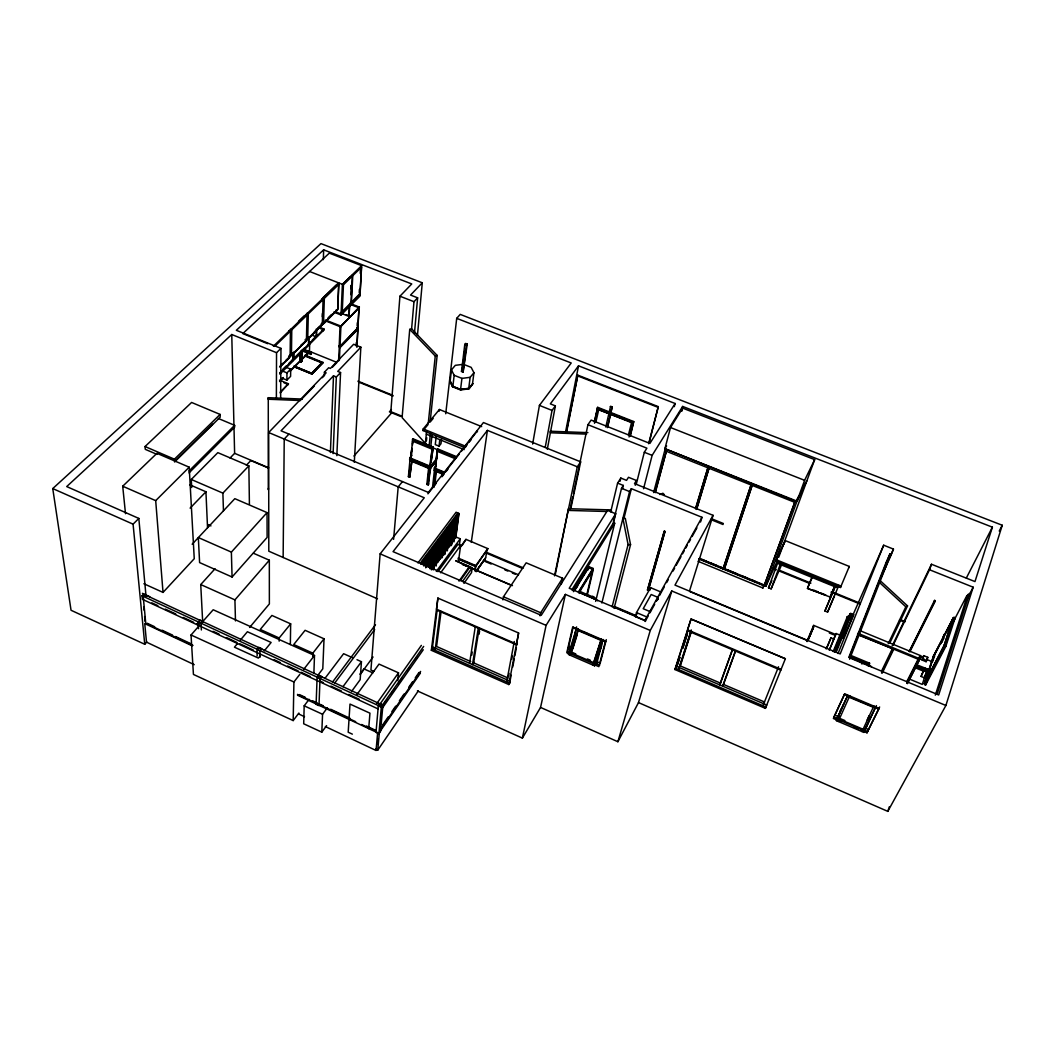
<?xml version="1.0" encoding="UTF-8"?>
<svg xmlns="http://www.w3.org/2000/svg" width="1055" height="1055" viewBox="0 0 1055 1055"><rect width="100%" height="100%" fill="white"/><g stroke="black" fill="none" stroke-linecap="round" stroke-linejoin="round"><path stroke-width="1.5" d="M276.37 398.685L276.542 352.7L280.973 348.387L236.333 330.294L323.648 249.837L411.753 283.953L399.937 296.218L390.825 411.661L402.417 416.395M280.643 397.616L280.973 348.387M279.166 641.163L279.179 637.985L290.666 623.848L271.9 615.447L260.255 629.453L279.179 637.985M283.136 557.488L284.23 439.051L288.912 434.106M281.975 378.099L286.894 380.117L286.96 372.877L290.692 369.145L285.773 367.14M280.195 392.974L288.437 383.769L279.496 380.103M289.4 357.711L288.899 357.065L289.4 357.711L280.643 366.375M288.951 330.571L290.428 331.165L290.112 356.603L288.661 356.023M290.692 369.145L290.6 376.371L286.894 380.117M305.541 314.561L307.005 315.142L291.773 329.859L291.444 355.298L289.993 354.704M280.142 373.285L292.749 360.718L292.855 352.818M293.25 352.766L293.158 359.096L294.121 359.293M294.147 351.539L294.029 359.452L308.495 345.038L308.693 337.165M290.349 644.539L290.666 623.848M299.871 353.57L299.726 361.496L301.123 362.063L301.967 361.219L302.192 350.128M198.419 626.591L191.034 635.005L193.434 674.435L293.185 720.591L293.91 681.978L299.791 674.409M301.123 362.063L301.348 350.972M291.932 355.192L305.739 341.095L300.649 345.447M307.005 315.142L306.425 340.449L305.001 339.881M321.643 299.027L323.081 299.594L308.311 313.876L307.717 339.183L306.293 338.602M308.627 345.17L308.825 337.244M309.471 351.473L309.722 341.622M309.761 351.579L290.217 370.595M301.4 350.603L310.816 354.414L311.568 352.396L303.51 349.139M311.568 352.396L310.816 354.414M311.713 373.325L294.174 366.125L311.713 373.325L322.171 362.538L311.607 373.285M309.115 699.32L304.183 705.835L303.695 723.783L321.801 732.157L326.602 725.603M316.329 329.015L316.104 336.809L311.832 335.094M316.606 336.308L316.79 330.07M323.344 259.636L323.648 249.837M308.192 339.103L321.59 325.388L314.403 331.824M322.316 316.685L322.408 313.533M323.081 299.594L322.276 324.782L320.852 324.215M322.79 330.347L322.764 331.31L321.59 330.835M337.284 283.927L338.695 284.481L324.347 298.367L323.516 323.542L322.105 322.975M312.742 656.316L312.847 653.164L324.03 638.789L305.093 630.31L293.738 644.539L312.847 653.164M279.786 374.129L323.925 329.938L323.951 328.989L319.705 327.287M323.199 362.485L311.977 373.998L293.831 366.599L311.977 374.077L323.199 362.564L305.212 355.192M313.889 673.209L314.495 655.458L213.189 609.764L201.03 623.492L201.373 629.967M324.32 375.409L324.426 372.151L328.698 367.733L330.4 368.419L353.636 344.286L360.85 347.174L354.295 462.314M317.107 677.455L316.104 704.318L318.979 705.624L320.034 678.787L321.749 676.532L318.821 675.2L317.107 677.455L320.034 678.787M330.4 452.529L333.499 375.831L336.334 376.991L340.567 372.534L337.732 371.4L360.85 347.174M336.202 310.605L336.242 309.801M306.979 339.525L337.007 310.144L323.977 323.476M324.03 638.789L322.79 668.83L317.819 675.345M337.666 309.537L338.695 284.481M333.103 453.65L336.334 376.991M321.801 732.157L322.566 714.275L327.419 707.707M268.392 488.228L268.326 489.771L268.273 397.695L302.363 399.067M338.55 361.1L339.328 346.594L340.013 347.003L357.856 328.685L357.012 328.356M340.066 325.771L339.209 345.644L340.066 345.987M357.816 327.736L356.972 327.406L357.909 327.67L339.723 346.792L357.777 328.25L358.977 307.915L358.133 307.585M325.309 320.799L340.528 326.852L359.373 307.097L350.379 303.55M333.736 312.095L341.042 314.997L342.387 284.336L361.641 265.649L329.331 253.134L242.782 333.591L267.68 343.679M339.394 360.137L340.936 326.114L325.349 320.008M339.301 347.187L340.145 347.53L338.906 345.935L339.75 346.277M341.187 312.742L359.082 294.49M351.46 275.79L352.317 276.133L343.455 284.758L342.229 312.346L341.372 312.003M336.835 455.654L340.567 372.534M268.273 397.695L268.194 399.238L300.701 400.531M341.358 313.388L348.862 316.355L349.403 305.33M348.862 316.355L349.891 304.842M350.827 288.74L350.985 285.496M350.946 294.78L351.421 285.074M352.317 276.133L350.972 303.642L350.115 303.299M360.625 266.902L361.483 267.231L352.766 275.698L351.394 303.207L350.55 302.864M356.076 345.895L356.247 342.704M357.157 325.81L357.315 322.777M359.228 292.71L359.399 289.479M360.269 273.351L360.441 270.12M356.893 346.225L357.856 328.685M356.893 347.359L359.03 307.849L340.884 326.166M341.662 312.926L359.979 294.648L361.483 267.231M340.528 326.852L359.373 307.097M361.641 265.649L359.979 296.099L341.042 314.997M356.986 659.705L361.443 661.709L360.164 679.697L351.526 691.5M324.426 372.151L326.14 372.837L268.656 432.524L424.268 497.762L380.143 553.862L370.925 670.057L373.932 671.402M368.683 728.741L369.949 713.18L349.996 704.081L348.19 732.223L352.357 734.148M430.269 420.694L437.152 355.416L411.608 328.804L409.736 329.384L402.087 417.595L426.075 444.181M378.323 705.887L376.002 732.407L378.916 733.739L380.512 731.432L382.939 704.925L379.958 703.58L378.323 705.887L381.303 707.246L378.916 733.739M411.569 329.292L413.982 301.69L417.635 297.827L410.553 295.07L422.277 282.78L320.971 243.626L52.75 488.571L71.041 610.265L144.746 644.275L146.83 641.981M393.581 539.356L398.197 486.83L402.469 481.594M414.43 333.512L417.635 297.827M377.716 743.907L378.152 739.08M375.58 749.103L377.769 750.118L379.365 732.421L420.404 673.103M417.464 335.266L422.277 282.78M411.806 455.364L409.802 457.791L409.617 459.835L430.176 468.354L436.058 461.009M409.736 477.256L411.991 460.283L409.736 477.256L408.391 476.689L409.986 459.782L430.044 468.09L428.211 484.957L426.853 484.39L428.581 468.341M431.601 448.968L412.281 441.016L412.94 440.238L432.247 448.177L429.688 466.679L410.593 458.767L412.901 438.735L433.223 447.083L431.073 462.235L433.223 447.083M409.419 472.587L409.868 467.761M411.978 448.401L410.949 453.914M412.439 443.562L412.901 438.735M411.397 456.367L412.017 449.918M412.479 445.078L412.94 440.238M397.709 680.646L398.5 672.826L379.009 664.096L356.775 694.744M464.582 447.557L423.055 430.572L423.226 428.923L439.421 409.498L481.673 426.602M425.257 444.392L426.602 431.403M426.418 440.924L426.761 437.654M428.29 422.963L435.267 356.036L409.736 329.384M429.108 445.975L430.466 433.223M430.757 446.74L431.957 435.583M428.264 477.084L428.778 472.271M430.321 465.875L432.247 448.177M430.176 468.354L430.387 466.323L437.271 457.751M428.211 484.957L430.664 468.024L429.306 467.457M436.163 436.638L435.28 444.59L439.051 446.133L440.977 443.759L441.531 438.986M457.079 518.058L458.173 518.519L423.503 564.952L458.292 517.649L457.197 517.187L422.369 564.465L431.047 552.86M439.236 411.134L439.421 409.498M436.282 465.492L434.33 467.945L434.106 469.976L442.968 473.655M423.952 566.139L424.677 559.664L423.279 559.071L421.512 561.418L422.91 562.012L424.677 559.664M456.71 456.736L437.706 448.929L435.517 464.068L436.084 463.369M433.658 482.676L434.198 477.875M434.726 473.062L435.095 469.844L434.383 470.741L443.034 474.328M455.694 457.817L437.72 450.432L437.073 451.224L435.095 468.921L443.97 472.587M424.558 565.322L425.284 558.847L427.024 556.526L425.64 555.932L423.899 558.253L425.284 558.847M436.625 458.556L437.706 448.929M435.728 468.117L436.269 463.29M436.638 460.072L437.363 453.65M433.948 487.357L435.755 471.308M434.831 484.852L436.467 470.425M439.051 446.133L439.777 439.777M425.745 567.841L427.024 556.526M426.365 567.01L427.644 555.695L429.385 553.374L428 552.78L426.26 555.101L427.644 555.695M427.895 566.311L429.385 553.374M445.724 413.758L456.71 318.346L460.217 314.39L1002.25 525.258L945.887 705.479L887.809 811.374L638.499 702.59L671.784 590.985L945.887 705.479M428.317 567.115L429.992 552.569L431.719 550.262L430.335 549.668L428.607 551.976L429.992 552.569M461.839 364.502L455.312 365.333L451.448 369.883L450.169 380.908L452.872 386.328L460.573 389.414L468.737 388.319L472.521 383.73L473.946 372.731L471.163 367.351L463.475 364.305M429.649 568.052L431.719 550.262M430.071 568.843L432.326 549.444L434.053 547.149L432.669 546.556L430.941 548.851L432.326 549.444M452.569 386.789L449.839 380.776L452.569 386.789L460.507 389.968L468.921 388.847L472.864 383.677L468.921 388.847M431.376 569.792L434.053 547.149M452.872 386.328L454.164 375.303L451.448 369.883M431.983 568.988L434.647 546.345L436.361 544.05L434.99 543.47L433.262 545.765L434.647 546.345M433.289 569.924L436.361 544.05M433.869 569.12L436.968 543.259L438.669 540.978L437.284 540.397L435.583 542.666L436.968 543.259M435.741 565.229L438.669 540.978M436.15 566.047L439.276 540.173L440.964 537.918L439.592 537.338L437.891 539.593L439.276 540.173M438.01 562.17L440.964 537.918M461.497 371.452L464.793 344.378L465.611 343.429L467.26 344.075L463.105 372.099L461.497 371.452L462.683 367.311M438.59 561.365L441.557 537.127L443.245 534.872L441.874 534.292L440.186 536.547L441.557 537.127M463.277 362.538L463.659 359.346M464.253 354.572L464.635 351.394M460.507 389.968L461.932 378.389L454.164 375.303M463.105 372.099L466.442 345.025L467.26 344.075M440.252 559.124L443.245 534.872M440.845 558.319L443.839 534.081L445.513 531.839L444.142 531.258L442.467 533.5L443.839 534.081M442.296 557.699L445.513 531.839M510.343 682.071L508.8 684.537L431.35 650.302L437.878 598.08L518.638 633L516.541 644.064L436.533 609.223L437.944 598M443.074 555.286L446.107 531.047L447.782 528.819L446.41 528.239L444.735 530.467L446.107 531.047M437.192 609.605L432.247 649.023L509.618 683.218L511.161 675.134M444.524 554.666L447.782 528.819M445.105 553.888L448.362 528.028L450.023 525.812L448.665 525.245L447.004 527.46L448.362 528.028M446.938 550.051L450.023 525.812M447.32 550.881L450.617 525.021L452.265 522.818L450.907 522.251L449.259 524.454L450.617 525.021M435.122 650.289L440.172 610.898M468.737 388.319L470.148 377.321L473.946 372.731M449.153 547.057L452.265 522.818M441.096 611.425L436.585 646.491L470.715 661.551M449.72 546.279L452.846 522.04L454.494 519.851L453.136 519.271L451.487 521.473L452.846 522.04M451.144 545.686L454.494 519.851M451.711 544.908L455.074 519.073L456.723 516.884L455.364 516.317L453.716 518.493L455.074 519.073M453.545 541.11L456.723 516.884M453.887 541.953L457.29 516.119L458.925 513.93L457.58 513.363L455.931 515.539L457.29 516.119M455.602 537.602L458.806 513.389L456.09 512.242L417.978 562.922M455.72 538.155L458.925 513.93M459.387 545.105L460.244 538.775L455.971 536.969L431.943 569.542M458.45 561.484L460.653 545.395L457.976 544.261L437.944 571.639M477.308 431.785L477.427 430.875L465.308 446.291M458.028 559.084L475.739 566.627L487.885 548.64L465.98 539.369L462.077 545.554M471.269 542.389L487.41 430.387L577.296 466.785L580.659 461.839L483.441 422.554L428.145 492.725M455.839 560.944L469.277 566.68L469.04 568.315L460.653 580.131M456.024 560.825L472.231 567.748L471.506 572.641L463.936 583.375M474.737 570.874L475.462 566.034L487.885 548.64M475.291 570.359L475.884 565.625L458.16 558.069M485.115 558.609L476.253 571.573M476.016 571.586L485.696 557.818L486.948 549.774M469.567 663.292L475.264 626.868M471.717 655.221L472.218 652.056M478.271 628.187L472.495 664.584L474.025 662.263M479.194 628.015L473.642 662.843L508.167 678.075M479.089 634.2L479.603 631.035M502.919 599.873L503.459 596.774L526.168 562.829L562.579 578.219L561.247 584.365M532.643 444.05L539.422 405.397L571.217 362.986L456.71 318.346M545.211 447.399L552.029 410.421L555.378 405.872L550.341 403.867L578.522 365.834L675.134 403.498L674.303 406.65M547.308 449.259L555.378 405.872M506.677 681.912L514.273 641.493M508.47 676.506L509.064 673.367M511.728 659.204L512.321 656.065M508.8 684.537L518.585 633.092M512.704 667.063L514.247 658.979M514.866 655.748L516.409 647.665M517.332 642.825L516.91 645.014L437.113 610.252M565.691 431.297L578.522 365.834M566.364 431.759L577.824 375.158L658.294 406.637L649.049 443.087M566.482 432.735L577.824 375.158M540.054 615.83L540.688 612.757L562.579 578.219M554.534 575.859L577.296 466.785M555.233 574.843L568.421 508.708L611.201 509.908L611.531 511.622M570.122 509.539L572.812 496.734M573.485 493.542L579.195 466.323M579.868 463.119L587.925 424.703L591.143 420.088L649.906 443.417L675.134 403.498M417.411 690.946L522.383 738.118L546.081 625.351L565.388 594.4L650.249 630.455L617.9 741.731L540.556 707.43L565.388 594.4M570.887 508.325L580.659 461.839M594.268 421.96L597.684 407.322L633.752 421.565L630.402 435.557M594.677 421.367L597.684 407.322M594.519 423.266L597.974 408.193L597.512 409.261L632.723 422.514L597.644 408.654M595.178 421.248L597.539 410.303M595.851 422.106L598.844 409.195M605.794 427.024L610.581 406.254L612.177 406.887L607.614 427.275M607.364 427.657L612.177 406.887M579.116 593.213L580.421 589.086L579.604 593.424M580.065 593.042L580.804 589.851L593.253 569.595L588.664 567.669L588.888 566.68L593.002 568.394L587.108 593.385M573.195 627.118L567.59 651.357L570.557 652.649M587.767 570.241L588.519 567.036L589.837 567.59L589.283 568.487M573.036 642.047L576.584 626.894M587.213 595.191L593.253 569.595M628.411 435.042L631.681 422.171M610.753 511.82L617.597 483.111L620.828 478.06L626.538 480.368L628.49 477.282L636.455 480.5L635.255 485.274M629.044 436.981L632.829 421.96L629.73 434.963M630.006 436.163L633.752 421.565M620.063 481.251L620.828 478.06M613.417 521.777L621.527 488.307L623.334 485.445L617.597 483.111M612.995 524.928L615.698 513.772L607.548 510.422L541.241 615.316L393.053 551.646L487.41 430.387M622.569 488.623L623.334 485.445M595.653 601.39L614.696 523.201L613.522 522.726L571.823 589.864M601.864 603.012L629.558 491.564L631.352 488.689L701.984 517.293L700.546 522.014M623.808 518.928L631.352 488.689M636.31 484.034L644.315 452.252L646.886 448.177L587.925 424.703M648.654 443.733L658.294 406.637M596.668 663.964L602.84 639.844M612.124 606.783L628.094 544.591L622.912 518.308L625.312 518.374L630.547 544.644L614.05 608.419M643.55 488.716L652.135 455.364L682.664 406.439L992.386 527.17L974.978 581.582L931.486 564.254L892.213 645.805M600.044 663.753L606.282 639.647M664.901 448.718L670.518 427.539L682.625 408.114L814.684 459.624L807.022 480.394L796.973 501.165L664.901 448.718L666.615 445.922M653.612 492.579L665.375 448.243M665.454 448.929L796.195 501.534L797.633 498.58M655.142 492.105L666.641 450.182L655.313 492.685M681.398 411.173L682.664 406.439M681.807 411.12L682.625 408.114M645.568 620.933L635.4 616.634L636.508 612.599L650.553 587.661L661.169 592.106M647.467 590.062L664.294 531.14L664.993 531.43L648.772 589.191L647.467 590.062L664.294 531.14M648.126 590.352L664.993 531.43M649.788 590.352L650.553 587.661M657.608 599.807L657.938 598.673L657.344 599.754M695.535 508.418L708.221 466.692L695.641 508.972M696.59 508.853L709.316 467.128L696.696 509.407M576.571 628.081L568.381 654.443L594.624 665.824L601.68 645.752M569.449 652.953L573.3 640.57M570.175 655.221L578.377 628.859M578.417 629.73L571.19 652.913L593.846 662.725L600.836 641.11M572.694 649.089L577.045 635.15M689.548 590.853L713.061 515.328L634.53 483.599L636.455 480.5M674.897 669.529L690.999 619.087L785.355 658.782L765.376 708.353L674.897 669.529L677.943 663.595M688.203 628.648L675.556 668.263L765.956 707.035M677.297 664.861L679.737 657.252M682.651 648.1L687.53 632.868M678.431 662.078L679.908 657.489M682.836 648.311L687.24 634.556M893.071 645.37L929.508 569.753L973.172 587.2L938.686 694.968L849.209 657.687L889.932 553.954L891.33 554.508L893.453 549.101L883.681 545.211L850.778 619.905M937.13 694.15L969.479 593.451L967.976 596.352M592.818 665.046L601.337 638.71M678.497 669.516L691.236 629.927M690.933 631.919L680.013 665.797L720.512 683.139L732.592 649.511M680.224 666.127L691.526 631.101M843.367 704.727L836.404 720.657L863.926 732.394L871.048 716.464M865.166 729.216L864.625 730.864L837.077 719.128L837.67 717.506M935.31 695.153L967.752 594.519M594.624 665.824L603.17 639.501M924.51 684.524L944.647 645.963L954.01 617.333L955.157 617.795L945.808 646.438L925.644 684.985L924.51 684.524L934.005 655.946L954.01 617.333M948.827 634.187L951.333 626.499M945.109 645.897L954.155 618.23L953.245 617.861L933.517 655.999L924.325 683.6L925.222 683.97L945.109 645.897L944.185 645.528M887.809 811.374L889.352 806.719M953.245 617.861L944.001 646.148L924.721 683.099L933.794 655.445L934.77 655.854M723.044 568.962L751.411 483.849L723.044 568.962L698.713 558.952M942.972 637.286L944.278 634.253L943.803 635.664M724.627 568.342L752.518 484.298L724.086 569.384L764.11 585.841L795.154 501.231L764.11 585.841M925.499 683.416L930.088 669.622M932.857 660.957L934.387 656.355L933.517 655.999M928.664 674.264L930.194 669.661M925.644 684.985L928.136 677.468M924.246 677.745L928.044 669.635L924.892 668.316L921.846 674.211L921.107 676.44L924.246 677.745L928.044 669.635M927.345 669.2L922.268 684.405L909.028 678.906M927.846 669.173L925.195 668.778L924.642 670.413L927.002 671.389L927.846 669.173L915.7 664.373M926.105 661.696L927.78 657.318L923.718 655.643L923.125 656.817L922.044 660.021L926.105 661.696L927.78 657.318M921.107 676.44L924.892 668.316M922.044 660.021L923.718 655.643M857.517 634.226L919.129 659.652L920.659 655.669L860.656 630.93M923.824 671.323L916.637 668.343L917.586 666.101L926.211 669.661M907.406 683.64L920.659 657.555L920.989 656.592L919.591 656.025M934.15 601.627L934.572 600.4L935.31 600.704L909.476 651.278M732.302 649.722L719.695 684.88L720.789 682.559M929.508 569.753L931.486 564.254M861.157 730.337L867.012 732.829L867.948 730.258M735.375 651.027L722.675 686.146L723.77 683.838M735.652 650.803L723.493 684.418L764.519 701.984M892.306 648.838L893.822 649.062L892.306 648.838L881.598 671.02M698.001 561.286L762.884 588.004L763.991 584.971M699.307 558.807L765.904 586.198L804.609 480.328L814.684 459.624M775.715 561.128L785.355 540.635L849.301 566.443L840.466 587.49L775.715 561.128L785.355 540.635M777.601 560.258L765.904 586.198M778.735 557.211L806.838 480.909L797.29 500.624M781.94 564.003L771.126 588.875L768.502 587.793L778.115 561.761M779.368 561.722L778.59 563.805L836.655 587.464M771.126 588.875L780.792 562.856M867.658 663.648L868.067 662.593M849.948 657.436L867.975 664.953L868.371 663.885M868.832 662.909L867.975 664.953M850.805 655.406L869.584 663.226L869.188 664.281L850.396 656.461M848.906 657.146L886.068 562.566L887.268 563.04L849.592 659.204M830.127 597.051L807.444 588.4L812.126 576.623M762.95 705.742L778.524 666.786M883.681 545.211L840.189 653.929L674.989 585.103L713.061 515.328M838.026 653.52L853.653 614.617L850.726 613.417L848.774 617.874M834.386 652.056L848.589 616.964L847.416 616.476L847.06 617.307L848.233 617.782M839.595 639.673L840.598 637.207L842.075 637.827L841.086 640.293L839.595 639.673L834.65 651.027M841.982 633.804L840.98 636.257L842.457 636.877L843.459 634.411L841.982 633.804L839.675 639.225M843.736 629.466L844.712 627.026L846.189 627.633L845.2 630.072L843.736 629.466L841.785 633.923M846.07 623.676L845.095 626.103L846.558 626.696L847.547 624.283L846.07 623.676L844.119 628.134M847.811 619.404L848.774 617.004L850.238 617.61L849.262 619.997L847.811 619.404L843.855 628.675M850.119 613.694L849.143 616.08L850.607 616.687L851.57 614.287L850.119 613.694L848.167 618.151M835.019 652.267L850.726 613.417M833.186 651.555L847.416 616.476M834.545 650.711L835.784 647.651M837.024 644.592L840.11 636.969M829.533 649.524L833.806 639.079L830.958 637.893L826.184 648.957M829.283 650.302L836.14 633.541L840.73 635.44M826.658 648.324L830.958 637.893M813.273 626.354L813.669 625.391L835.547 634.451M810.319 634.556L812.943 628.226L807.273 641.493M829.889 597.592L834.795 585.855M834.36 595.996L827.582 612.098L824.918 611.003L835.705 585.209M834.901 587.345L824.918 611.003M827.582 612.098L838.831 585.38M840.466 587.49L841.046 586.118L776.216 559.743M848.721 567.814L849.301 566.443M830.206 596.84L834.347 587.094M806.811 641.466L813.669 625.391M807.8 640.451L813.669 626.96L808.011 640.411M833.542 639.515L836.14 633.541M765.376 708.353L766.458 705.887M839.002 639.304L841.653 633.013M845.886 623.518L847.191 620.538M834.729 649.484L841.573 633.699M836.958 644.473L840.215 637.049M834.611 650.262L840.743 636.35M834.465 651.106L838.725 641.229M843.169 638.38L853.653 614.617M807.748 587.661L812.034 578.008M807.444 588.4L825.63 595.205M885.923 562.895L889.932 553.954M836.404 720.657L847.271 696.313M838.277 721.462L849.816 695.68M883.404 571.467L893.453 549.101M881.255 576.452L887.268 563.04M879.277 581.358L891.33 554.508M844.607 693.926L833.898 717.123L838.277 718.996M867.17 719.932L869.149 715.646M862.027 731.59L873.896 705.848M863.926 732.394L875.149 708.09L847.205 696.445M839.754 711.914L841.099 709.013M837.011 718.455L847.785 695.271M868.252 666.061L869.584 663.226M768.502 587.793L771.891 580.672M762.884 588.004L764.216 585.222M888.218 643.708L905.836 606.823L907.551 605.913L879.765 580.29M889.893 642.798L907.551 605.913M797.132 499.463L798.569 496.496M802.169 489.085L805.044 483.15M802.657 488.201L804.82 483.744M881.532 672.919L893.084 648.904L858.862 635.189M882.257 673.064L893.822 649.062M876.428 705.624L864.375 730.113L867.513 731.445L879.633 706.969M867.012 732.829L879.132 708.367L844.752 693.847L833.371 718.495L840.677 721.607M909.173 651.515L934.572 600.4M909.885 651.805L935.31 600.704M906.773 681.622L918.523 658.426M906.759 683.231L919.986 657.146M920.171 656.606L920.659 655.669M919.129 659.652L919.617 658.716L857.979 633.29M907.735 682.677L920.989 656.592M917.032 667.182L917.586 666.101M916.637 668.343L917.191 667.248L925.815 670.822M676.783 665.098L677.943 662.843M966.34 578.034L992.386 527.17M924.642 670.413L927.002 671.389M953.061 618.481L933.53 656.236L934.4 656.606M999.243 531.061L1002.25 525.258M941.785 642.363L944.001 638.104M952.929 622.081L955.157 617.795M953.206 621.949L966.749 595.864M965.615 601.719L973.172 587.2M924.325 683.6L944.159 645.278L945.082 645.66M617.9 741.731L638.499 702.59M650.249 630.455L671.784 590.985M701.984 517.293L644.922 620.353L569.212 588.268L615.698 513.772M645.146 621.5L648.324 615.738M649.92 612.863L654.693 604.225M656.289 601.337L657.885 598.462M659.481 595.574L664.254 586.936M666.641 582.611L668.237 579.736M673.011 571.085L674.607 568.21M676.202 565.335L680.976 556.684M682.572 553.809L684.168 550.921M685.763 548.046L687.346 545.158M688.941 542.283L690.537 539.408M692.133 536.52L696.907 527.882M635.4 616.634L636.956 613.852M522.383 738.118L540.556 707.43M568.078 649.26L569.449 646.952M593.714 598.554L594.321 597.539M592.976 598.238L593.596 597.222M579.076 591.644L592.765 569.384M578.457 592.04L593.002 568.394M573.419 591.657L588.888 566.68M574.909 589.877L587.806 569.054M575.99 588.598L577.678 585.881M573.036 590.378L614.696 523.201M596.167 662.751L595.125 664.268L568.856 652.887L569.937 651.397M377.769 750.118L418.294 690.919M382.583 725.022L388.174 716.938M391.919 711.545L395.651 706.151M399.383 700.771L404.052 694.032M408.72 687.293L412.465 681.899M415.261 677.864L418.993 672.47M380.473 729.387L420.602 671.428M431.35 650.302L433.012 647.915M476.662 570.478L485.564 557.831M423.662 646.412L381.818 705.953L379.431 704.872L421.367 645.383M381.303 707.246L382.939 704.925M383.479 704.938L387.185 699.636M390.904 694.348L394.61 689.06M398.328 683.772L402.047 678.484M407.612 670.545L409.472 667.907M415.037 659.968L416.896 657.331M382.451 707.958L423.266 649.748M462.736 581.16L472.231 567.748M376.622 703.764L398.5 672.826M459.004 581.12L469.277 566.68M459.387 548.415L465.98 539.369M440.66 572.799L460.653 545.395M360.428 674.185L373.035 656.988M436.308 571.414L460.244 538.775M360.058 674.185L363.935 668.883L372.863 672.905M342.981 686.673L361.443 661.709M332.431 682.203L375.488 624.731M420.787 564.135L458.806 513.389M432.985 550.288L436.836 545.132M438.761 542.547L456.116 519.35M334.606 683.192L374.67 629.584M324.887 678.471L343.614 653.704L352.528 657.7M293.185 720.591L298.895 713.048M303.721 669.358L314.495 655.458M427.934 493.832L436.018 483.546M442.085 475.845L459.255 454.006M461.272 451.435L463.29 448.863M441.979 476.755L443.997 474.183M446.014 471.611L448.032 469.04M464.187 448.494L467.207 444.63M469.238 442.058L471.255 439.5M433.289 485.893L432.59 486.79L434.475 469.937L443.14 473.524M426.853 484.39L427.565 483.507L428.923 484.06M430.044 468.09L434.845 462.103M435.715 461.721L429.952 468.908L409.907 460.6L410.632 459.716M408.391 476.689L409.103 475.805M260.348 655.683L258.383 658.083L234.447 647.19L237.428 643.616M264.264 650.882L271.122 642.469L247.398 631.747L240.421 640.055M260.005 657.265L259.952 650.869L261.745 648.68L258.871 647.388L257.077 649.564L257.143 655.959M410.593 458.767L411.239 457.976M423.055 430.572L428.106 424.492M430.137 422.066L433.17 418.426M249.6 627.461L269.368 603.922L269.328 560.218L253.385 553.216M235.476 620.907L234.922 599.873L269.328 560.218M353.966 456.011L391.695 412.795M391.431 409.538L389.4 411.859L400.715 416.474M198.564 628.688L198.221 622.213L200.081 620.089L202.89 621.369M232.074 577.006L231.375 552.108L198.327 537.549L199.606 562.579L232.074 577.006L267.113 537.43L267.047 512.598L234.83 498.672L192.142 544.222M231.375 552.108L267.047 512.598M202.679 622.015L200.74 584.562L215.062 568.724M143.876 583.758L163.024 592.409L194.252 558.702L189.201 467.194L156.931 453.307L122.71 486.223L125.505 513.719M223.462 510.791L222.882 493.12L248.861 465.862L217.818 452.648L191.272 479.471L191.707 487.529M246.329 465.268L250.826 460.56L268.023 467.866M333.499 375.831L281.052 430.809L428.449 492.461M142.043 595.798L143.612 594.163L381.29 704.489L379.958 706.336L142.043 595.798L142.372 599.293L378.178 708.96M301.954 398.83L314.39 385.919M322.303 377.703L324.558 375.356M332.47 367.14L336.993 362.432L309.181 351.209M190.111 508.114L205.936 491.775L189.702 484.746M230.056 458.015L234.619 453.334L231.757 334.501L276.542 352.7M340.145 347.53L357.658 329.516L356.827 329.186M280.208 392.117L288.437 383.769M188.937 471.084L234.632 425.323L218.319 418.466M279.575 381.448L283.32 377.519M279.865 381.567L283.32 378.099M290.217 371.189L308.601 352.739M189.043 472.891L234.672 427.104L234.632 425.323M163.024 592.409L155.692 500.65L189.201 467.194M144.746 644.275L133.075 524.164L138.825 518.427L66.702 486.566L231.757 334.501M282.7 369.501L286.142 366.072M289.03 363.223L292.525 359.742M295.387 356.88L304.143 348.19M312.28 340.092L316.935 335.464M279.746 372.903L286.604 366.072M293.62 359.096L302.508 350.247M279.786 373.154L323.951 328.989M360.032 295.123L341.095 314.008L335.239 311.687M317.529 328.303L319.863 325.982M328.052 317.898L331.56 314.43M280.142 366.164L283.426 362.92M285.945 360.335L305.726 341.543M279.562 367.008L337.758 309.563L338.853 282.964L273.535 346.053M175.578 460.428L212.543 424.136M220.099 414.417L220.192 417.173L174.616 461.958L174.431 459.176L220.099 414.417L191.601 402.456L145.036 446.542L145.274 449.338L157.01 454.389M350.352 276.872L342.572 284.415L343.455 284.758M298.512 321.353L304.381 315.696M336.176 284.995L322.909 297.8L324.347 298.367M290.428 331.165L274.735 346.343L273.245 345.75M659.889 494.518L662.896 493.252L664.399 494.729M435.267 356.036L437.152 355.416M468.974 388.425L460.56 389.546L452.621 386.367M461.932 378.389L470.148 377.321M628.094 544.591L630.547 544.644M568.698 510.435L606.585 511.49M586.554 434.119L550.367 432.787L550.13 431.231L587.912 432.642M351.895 275.368L352.766 275.698M399.937 296.218L413.982 301.69M577.375 375.765L657.885 407.27M309.577 271.491L342.387 284.336M359.135 294.319L359.979 294.648M464.793 344.378L466.442 345.025M670.518 427.539L804.609 480.328M610.318 406.637L611.913 407.27M351.539 304.895L359.333 307.889M597.262 407.916L633.356 422.171M597.552 409.208L632.42 422.989M346.343 314.68L349.35 315.867M356.946 327.92L357.777 328.25M666.035 451.171L707.641 467.708M708.736 468.143L750.87 484.891M751.978 485.326L794.639 502.286M356.854 328.593L357.698 328.923M539.422 405.397L552.029 410.421M306.86 313.295L308.311 313.876M644.315 452.252L652.135 455.364M319.678 328.25L323.925 329.938M290.31 329.279L291.773 329.859M307.638 344.682L308.495 345.038M302.772 349.864L310.843 353.135M711.413 518.678L723.321 523.491L722.992 524.506L711.096 519.68M304.776 355.495L322.171 362.603M304.605 355.891L321.788 362.854M953.957 618.85L952.955 618.441L943.882 646.108L944.911 646.53M952.691 619.232L953.588 619.601M357.922 381.145L392.816 395.295M621.527 488.307L629.558 491.564M358.463 382.002L393.053 396.034M300.57 360.652L301.967 361.219M291.879 360.362L292.749 360.718M815.146 577.85L818.166 579.076M824.219 581.542L828.755 583.389M778.92 570.069L810.899 583.125M832.224 591.829L859.64 603.012M900.759 619.799L905.335 621.659M773.249 568.579L776.295 569.819M779.342 571.072L809.752 583.481M831.037 592.172L859.931 603.974M899.48 620.116L904.043 621.975M282.028 370.859L286.96 372.877M423.226 428.923L466.284 446.529M813.735 590.101L818.232 591.947M821.225 593.161L825.709 595.007M944.647 645.963L945.808 646.438M426.325 434.146L464.147 449.628M663.635 532.287L664.334 532.577M283.966 382.78L288.437 384.627M431.996 447.439L440.726 451.026M451.936 455.628L456.327 457.435M412.32 439.421L432.656 447.782M437.139 449.628L456.156 457.448M699.452 558.346L764.387 585.037M701.971 559.48L706.507 561.339M709.54 562.579L717.097 565.691M720.13 566.944L724.666 568.803M727.686 570.043L736.759 573.775M741.296 575.648L747.349 578.14M751.885 579.999L754.905 581.239M437.073 451.224L455.061 458.622M920.751 657.001L923.718 658.215M926.686 659.441L932.607 661.894M919.261 656.975L920.659 657.555M922.637 658.848L926.699 660.536M924.14 670.545L927.305 671.85M409.802 457.791L430.387 466.323M434.33 467.945L444.696 472.244M829.309 632.987L833.674 634.794M437.601 470.847L438.946 471.4M924.892 682.229L925.776 682.598M924.615 683.047L925.604 683.469M835.006 651.027L836.496 651.647M689.799 591.565L807.51 640.622M648.113 588.914L648.772 589.191M658.346 597.526L651.172 594.519L643.22 608.722L650.46 611.781M785.382 658.702L691.038 619.008L687.583 629.848L781.096 669.358M844.317 694.572L878.604 709.052M687.517 630.798L780.792 670.215M636.508 612.599L646.715 616.911M592.435 596.246L593.675 596.774M581.424 592.079L595.046 597.842L594.44 598.858L580.817 593.081M485.841 552.002L523.451 567.933M615.236 606.81L636.336 615.751M612.942 606.44L636.666 616.489M486.263 553.097L522.093 568.276M234.619 453.334L268.682 467.8M483.731 560.007L518.546 574.804M485.115 561.445L491.168 564.016M504.791 569.806L507.811 571.085M512.348 573.023L515.381 574.302M834.822 715.105L839.226 716.978M865.575 728.201L868.502 729.453M840.558 718.732L844.897 720.578M839.253 719.114L863.003 729.229M460.415 559.625L475.462 566.034M853.851 727.225L858.229 729.097M462.604 564.32L512.479 585.617M462.275 564.372L466.758 566.284M469.752 567.564L511.609 585.433M676.202 666.233L766.761 705.043M503.459 596.774L540.688 612.757M584.154 632.196L588.439 634.042M420.905 562.236L422.303 562.843M573.036 627.791L605.728 641.822M422.475 563.594L423.596 564.082M576.07 629.69L602.642 641.097M145.036 446.542L174.431 459.176M380.143 553.862L546.081 625.351M191.272 479.471L222.882 493.12M595.824 661.261L600.203 663.16M571.401 652.03L575.766 653.915M587.424 658.966L590.338 660.232M595.284 663.358L599.662 665.257M569.7 653.981L566.786 652.729L572.72 626.96L605.491 641.031L598.871 666.641L594.493 664.742M122.71 486.223L155.692 500.65M208.033 524.599L210.96 525.891M377.453 598.778L268.801 551.198L268.656 432.524M432.497 646.926L510.013 681.148M52.75 488.571L133.075 524.164M200.74 584.562L234.922 599.873M142.412 593.332L145.168 594.585L143.229 596.642L145.867 624.441M145.405 594.717L149.77 596.708M198.221 622.213L201.03 623.492M257.077 649.564L259.952 650.869M191.034 635.005L293.91 681.978M304.183 705.835L322.566 714.275M151.867 602.88L157.841 605.649M165.292 609.117L175.737 613.97M183.201 617.439L193.645 622.305M196.626 623.69L199.606 625.074M213.044 631.312L219.005 634.095M226.469 637.563L236.913 642.416M239.894 643.801L253.319 650.051M274.208 659.757L280.168 662.54M287.633 666.008L298.077 670.861M301.057 672.246L310.012 676.413M320.456 681.266L323.437 682.651M330.901 686.119L341.345 690.972M348.796 694.441L359.241 699.307M147.186 623.241L154.65 626.736M162.114 630.231L172.558 635.123M175.539 636.521L190.454 643.524M299.369 694.572L305.343 697.368M312.808 700.876L317.278 702.973M320.258 704.371L323.252 705.769M330.703 709.263L350.102 718.35M366.52 726.051L375.475 730.245M146.724 623.729L192.999 645.423M297.47 694.401L355.68 721.699M361.641 724.495L376.569 731.497M146.223 624.257L192.208 645.831M297.523 695.219L377.637 732.79L376.055 750.487L325.375 726.565M194.212 664.663L146.513 642.152L144.733 623.571M298.552 713.905L304.513 716.714M879.263 582.268L905.836 606.823M143.691 606.823L143.994 610.067M144.614 616.542L145.076 621.408M138.825 518.427L146.052 596.326M205.936 491.775L207.545 527.817M248.861 465.862L249.415 504.29M594.466 599.029A7.293 5.301 13.7 0 1 597.644 600.77M865.021 663.516A7.543 5.235 24.5 0 1 866.88 663.912M868.674 664.663A7.543 5.235 24.5 0 1 871.615 666.997M861.605 663.859A7.372 5.117 24.5 0 1 863.227 663.49M299.686 354.612L299.66 355.891L301.255 356.537L302.257 355.535L302.284 354.256L301.282 355.258L299.686 354.612M941.284 642.389L940.809 643.827L942.115 640.781L941.284 642.389M836.417 647.533L835.402 650.051L836.892 650.671L837.907 648.152L836.417 647.533M837.815 644.077L836.813 646.57L838.303 647.19L839.305 644.697L837.815 644.077M839.213 640.636L838.211 643.128L839.688 643.735L840.69 641.255L839.213 640.636M843.354 630.402L842.365 632.855L843.829 633.475L844.831 631.009L843.354 630.402M847.429 620.327L846.453 622.74L847.917 623.334L848.893 620.933L847.429 620.327"/></g></svg>
